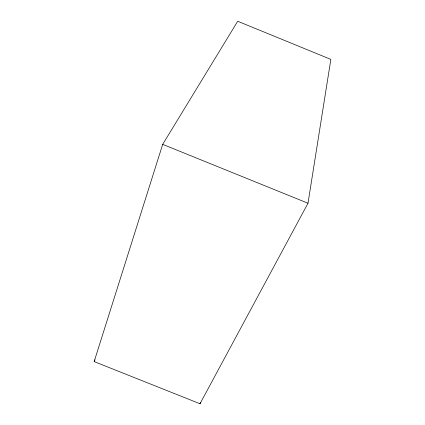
<?xml version="1.0" encoding="UTF-8"?>
<svg xmlns="http://www.w3.org/2000/svg" width="425" height="425" viewBox="0 0 425 425"><rect width="100%" height="100%" fill="white"/><g stroke="black" fill="none" stroke-linecap="round" stroke-linejoin="round"><path stroke-width="0.64" d="M308.003 203.235L330.847 59.388L237.724 21.25L162.69 144.357L94.153 361.595L200.016 403.75L308.003 203.235L162.69 144.357M200.016 403.75L200.377 402.475M94.153 361.595L95.035 359.816"/></g></svg>
